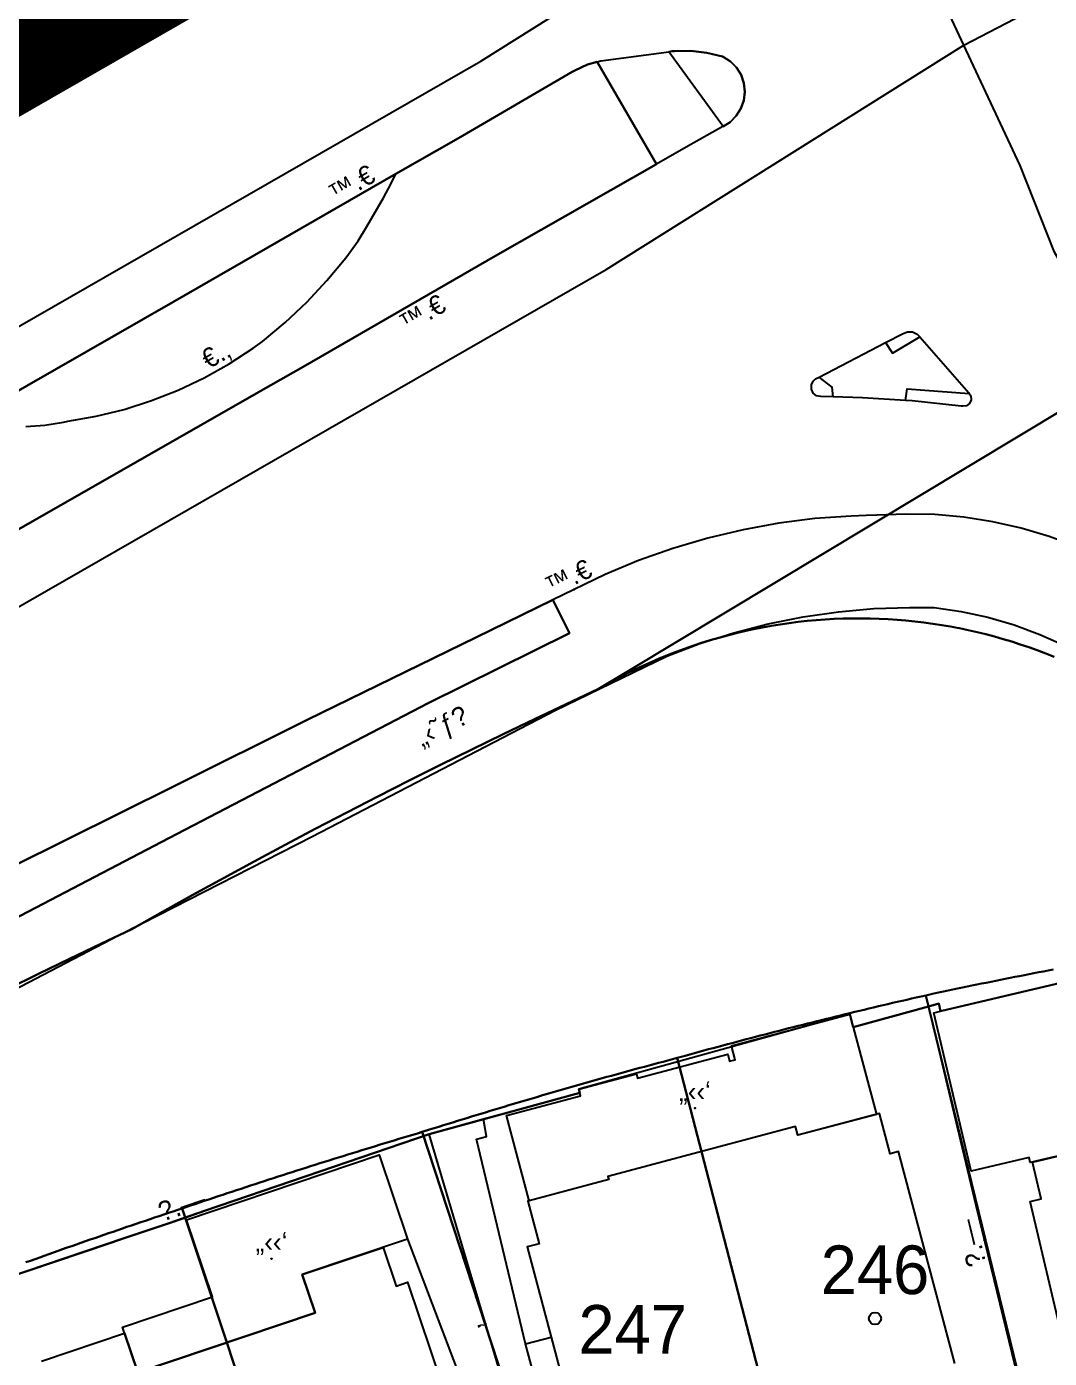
# Model space of a CAD drawing. Header units: metres. Extents: x 218299 to 220222, y 572714 to 574340.
# Drawn here: x 218970.2 to 219012.2, y 573741.8 to 573796.6 of the extents above; entities that cross this region are included whole.
import ezdxf
from ezdxf.enums import TextEntityAlignment as Align

# ---------------------------------------------------------------- set-up
doc = ezdxf.new("R2010")
doc.units = ezdxf.units.M
doc.header["$MEASUREMENT"] = 0
for name, color, linetype in [('1601', 44, 'LANDBORDER'), ('1602', 44, 'Continuous'), ('1603', 44, 'Continuous'), ('6082', 1, 'CABLEUNDPROPOSE03'), ('A_POINTS', 2, 'Continuous'), ('M2200', 253, 'Continuous'), ('M2207', 253, 'Continuous'), ('M2401', 7, 'Continuous'), ('M2404', 7, 'Continuous'), ('M2407', 253, 'Continuous'), ('M2408', 253, 'Continuous'), ('M2420', 253, 'Continuous'), ('M2601', 253, 'Continuous'), ('M2602', 253, 'Continuous'), ('M2605', 253, 'Continuous'), ('M2802', 253, 'Continuous'), ('M2809', 253, 'Continuous'), ('PLTMarker', 51, 'Continuous')]:
    doc.layers.add(name, color=color, linetype=linetype)
doc.styles.add('HEBTXT', font='HEBTXT')
doc.styles.add('MAVAT_HEBTXT', font='HEBTXT')
doc.linetypes.add('CABLEUNDPROPOSE03', pattern='A,2,[222,elecad.shx,S=0.01,R=0,X=0,Y=0],2,-1', length=5)
doc.linetypes.add('LANDBORDER', pattern='A,6.25,[208,elecad.shx,S=0.02,R=0,X=-0.6,Y=0],12.5,[208,elecad.shx,S=0.02,R=180,X=0.6,Y=0],6.25', length=25)

# ---------------------------------------------------------------- blocks, each defined once
blk = doc.blocks.new('1603')
at = {"layer": 'A_POINTS'}
blk.add_circle((0, 0), 0.25, dxfattribs=at)
at = {"color": 0, "style": 'HEBTXT'}
blk.add_attdef('PARCEL_NUM', text='', height=2, dxfattribs=at).set_placement((0, 1), align=Align.CENTER)
at = {"color": 0, "style": 'HEBTXT', "flags": 1}
blk.add_attdef('LOT_NUM', text='', height=2, dxfattribs=at).set_placement((0, -2.5), align=Align.CENTER)
blk = doc.blocks.new('M2404')
blk.add_circle((0, 0), 0.025)
at = {"style": 'MAVAT_HEBTXT'}
blk.add_attdef('NAME', text='', height=0.8, dxfattribs=at).set_placement((0, 1.59), align=Align.MIDDLE)
blk = doc.blocks.new('M2408')
blk.add_circle((0, 0), 0.025)
at = {"style": 'MAVAT_HEBTXT'}
blk.add_attdef('NAME', text='', height=0.8, dxfattribs=at).set_placement((0, 1.59), align=Align.MIDDLE)
blk = doc.blocks.new('M2601')
blk.add_circle((0, 0), 0.025)
at = {"style": 'MAVAT_HEBTXT'}
blk.add_attdef('NAME', text='', height=0.8, dxfattribs=at).set_placement((0, 1.59), align=Align.MIDDLE)
blk = doc.blocks.new('M2602')
blk.add_circle((0, 0), 0.025)
at = {"style": 'MAVAT_HEBTXT'}
blk.add_attdef('NAME', text='', height=0.8, dxfattribs=at).set_placement((0, 1.59), align=Align.MIDDLE)
blk = doc.blocks.new('M2605')
blk.add_circle((0, 0), 0.025)
at = {"style": 'MAVAT_HEBTXT'}
blk.add_attdef('NAME', text='', height=0.8, dxfattribs=at).set_placement((0, 1.59), align=Align.MIDDLE)
blk = doc.blocks.new('M2207')
blk.add_circle((0, 0), 0.025)
at = {"style": 'MAVAT_HEBTXT'}
blk.add_attdef('NAME', text='', height=0.8, dxfattribs=at).set_placement((0, 1.59), align=Align.MIDDLE)
blk = doc.blocks.new('111')
at = {"layer": 'M2200'}
for points in [[(219013.514, 573739.385, 584.662), (219011.42, 573748.277, 584.662), (219011.87, 573748.383, 584.662), (219011.513, 573749.897, 582.064), (219015.103, 573750.743, 582.064), (219015.103, 573750.743, 582.064), (219015.49, 573749.102, 584.696), (219015.49, 573749.102, 584.696), (219022.96, 573750.861, 584.696), (219022.96, 573750.861, 584.696), (219022.569, 573752.522, 582.086), (219023.774, 573752.806, 582.086), (219025.168, 573751.341, 584.696), (219026.857, 573751.739, 584.629), (219027.678, 573748.254, 584.629), (219028.561, 573748.462, 581.996), (219029.757, 573743.383, 581.996), (219028.833, 573743.166, 584.719), (219028.91, 573742.839, 584.674), (219028.49, 573742.741, 584.674), (219028.907, 573740.974, 582.649)], [(219008.324, 573741.615, 585.337), (219006.001, 573750.334, 585.337), (219005.662, 573750.243, 585.337), (219005.221, 573751.897, 582.525), (219001.857, 573751.001, 582.48), (219001.857, 573751.001, 582.48), (219001.761, 573751.361, 582.12), (219001.761, 573751.361, 582.12), (218994.057, 573749.308, 585.225), (218994.091, 573749.18, 585.157), (218994.091, 573749.18, 585.157), (218990.757, 573748.291, 585.157), (218991.224, 573746.538, 585.292), (218990.736, 573746.408, 585.292), (218991.723, 573742.705, 585.311), (218993.083, 573737.601, 585.337)], [(218970.765, 573741.715, 582.907), (218974.187, 573742.865, 582.907), (218974.187, 573742.865, 582.907), (218974.73, 573741.25, 585.652), (218982.018, 573743.698, 585.652), (218982.018, 573743.698, 585.652), (218981.49, 573745.271, 582.817), (218981.49, 573745.271, 582.817), (218984.814, 573746.388, 582.817), (218985.348, 573744.796, 585.652), (218985.822, 573744.955, 585.652), (218988.735, 573736.284, 585.585)]]:
    blk.add_polyline3d(points, dxfattribs=at)
at = {"layer": 'M2207'}
for points in [[(219022.96, 573750.861, 581.715), (219015.49, 573749.102, 581.715), (219015.103, 573750.743, 581.49), (219011.42, 573749.875, 581.332), (219011.371, 573750.084, 581.265), (219008.995, 573749.524, 581.265), (219007.461, 573756.038, 581.332), (219007.726, 573756.1, 581.332), (219015.112, 573757.84, 581.332), (219015.112, 573757.84, 581.332), (219015.079, 573757.976, 581.332), (219015.079, 573757.976, 581.332), (219017.39, 573758.52, 581.962), (219017.39, 573758.52, 581.962), (219018.426, 573754.122, 581.872), (219018.134, 573754.053, 581.872), (219018.408, 573752.889, 581.648), (219018.629, 573751.95, 581.467), (219022.489, 573752.859, 581.467)], [(219001.761, 573751.361, 581.895), (218994.057, 573749.308, 581.895), (218994.091, 573749.18, 581.895), (218990.82, 573748.308, 581.872), (218989.887, 573751.812, 581.872), (218992.933, 573752.624, 581.985), (218992.899, 573752.75, 581.985), (218992.899, 573752.75, 581.985), (218992.858, 573752.903, 581.985), (218992.858, 573752.903, 581.985), (218995.227, 573753.534, 582.052), (218995.278, 573753.344, 582.367), (218998.98, 573754.331, 582.007), (218999.056, 573754.044, 582.007), (218999.293, 573754.107, 581.917), (218999.141, 573754.681, 581.771), (219003.995, 573755.974, 581.726), (219003.995, 573755.974, 581.726), (219004.136, 573755.445, 581.732), (219005.091, 573751.862, 581.771), (219001.857, 573751.001, 581.85)], [(218982.018, 573743.698, 582.547), (218974.73, 573741.25, 582.547), (218974.187, 573742.865, 582.367), (218974.103, 573743.117, 582.367), (218977.797, 573744.358, 582.367), (218976.731, 573747.531, 582.165), (218984.658, 573750.194, 582.3), (218985.823, 573746.726, 582.322), (218985.823, 573746.726, 582.322), (218981.49, 573745.271, 582.322)], [(218991.723, 573742.705, 582.502), (218992.618, 573739.343, 582.502), (218991.733, 573739.107, 582.18), (218991.567, 573739.063, 582.12), (218990.671, 573742.425, 582.12), (218990.671, 573742.425, 582.12), (218991.723, 573742.705, 582.502)]]:
    blk.add_polyline3d(points, close=True, dxfattribs=at)
at = {"layer": 'M2401'}
for points in [[(218967.806, 573780.476, 577.174), (218976.163, 573785.262, 576.916), (218985.341, 573790.527, 576.564), (218987.912, 573792.001, 576.466), (218992.589, 573794.722, 576.353), (218992.698, 573794.783, 576.353), (218993.22, 573795.021, 576.353), (218993.617, 573795.138, 576.353), (218993.77, 573795.184, 576.282), (218996.565, 573795.554, 576.195), (218996.686, 573795.57, 576.263), (218996.798, 573795.579, 576.263), (218997.462, 573795.585, 576.263), (218998.123, 573795.512, 576.263), (218998.77, 573795.359, 576.263), (218998.793, 573795.349, 576.264), (218999.093, 573795.156, 576.269), (218999.344, 573794.901, 576.275), (218999.532, 573794.598, 576.281), (218999.647, 573794.26, 576.287), (218999.685, 573793.905, 576.293), (218999.643, 573793.55, 576.298), (218999.523, 573793.214, 576.302), (218999.331, 573792.912, 576.306), (218999.078, 573792.661, 576.308), (218998.789, 573792.481, 576.308), (218998.775, 573792.472, 576.202), (218997.371, 573791.679, 576.234), (218996.05, 573790.927, 576.376), (218989.436, 573787.162, 576.554), (218981.53, 573782.599, 576.826), (218979.791, 573781.613, 576.885), (218969.162, 573775.534, 577.23)], [(219013.32, 573775.206, 576.727), (219012.197, 573775.623, 576.702), (219011.048, 573775.964, 576.677), (219009.879, 573776.228, 576.651), (219008.694, 573776.413, 576.625), (219007.5, 573776.519, 576.598), (219006.302, 573776.545, 576.57), (219005.105, 573776.491, 576.542), (219004.678, 573776.48, 576.553), (219004.053, 573776.463, 576.57), (219002.564, 573776.354, 576.606), (219001.083, 573776.167, 576.637), (218999.613, 573775.9, 576.664), (218998.16, 573775.555, 576.686), (218996.728, 573775.133, 576.703), (218995.32, 573774.635, 576.715), (218993.94, 573774.062, 576.722), (218991.798, 573773.017, 576.805), (218988.631, 573771.473, 576.928), (218981.698, 573768.087, 577.127), (218976.251, 573765.365, 577.214), (218965.103, 573759.831, 577.442)]]:
    blk.add_polyline3d(points, dxfattribs=at)
blk.add_polyline3d([(219006.877, 573783.833, 576.434), (219008.893, 573781.533, 576.468), (219008.911, 573781.504, 576.467), (219008.978, 573781.398, 576.532), (219008.988, 573781.238, 576.535), (219008.921, 573781.093, 576.543), (219008.793, 573780.998, 576.554), (219008.635, 573780.976, 576.565), (219008.581, 573780.986, 576.568), (219006.557, 573781.195, 576.566), (219006.287, 573781.212, 576.567), (219004.526, 573781.324, 576.476), (219003.321, 573781.358, 576.487), (219002.807, 573781.372, 576.59), (219002.635, 573781.41, 576.59), (219002.497, 573781.52, 576.59), (219002.42, 573781.678, 576.59), (219002.42, 573781.855, 576.59), (219002.497, 573782.013, 576.59), (219002.594, 573782.099, 576.59), (219002.738, 573782.174, 576.587), (219005.461, 573783.591, 576.442), (219006.188, 573783.969, 576.5), (219006.378, 573784.039, 576.5), (219006.58, 573784.031, 576.5), (219006.764, 573783.946, 576.5)], close=True, dxfattribs=at)
at = {"layer": 'M2404'}
for points in [[(218998.789, 573792.481, 576.308), (218999.078, 573792.661, 576.308), (218999.331, 573792.912, 576.306), (218999.523, 573793.214, 576.302), (218999.643, 573793.55, 576.298), (218999.685, 573793.905, 576.293), (218999.647, 573794.26, 576.287), (218999.532, 573794.598, 576.281), (218999.344, 573794.901, 576.275), (218999.093, 573795.156, 576.269), (218998.793, 573795.349, 576.264), (218998.77, 573795.359, 576.263), (218998.123, 573795.512, 576.263), (218997.462, 573795.585, 576.263), (218996.798, 573795.579, 576.263), (218996.686, 573795.57, 576.263), (218996.565, 573795.554, 576.267)], [(218993.617, 573795.138, 576.353), (218993.22, 573795.021, 576.353), (218992.698, 573794.783, 576.353), (218992.589, 573794.722, 576.353), (218987.912, 573792.001, 576.466), (218985.341, 573790.527, 576.564), (218976.163, 573785.262, 576.916), (218967.806, 573780.476, 577.174), (218963.039, 573777.746, 577.321), (218950.081, 573770.254, 577.726), (218939.352, 573764.043, 578.041), (218929.544, 573758.356, 578.446), (218919.614, 573752.721, 578.716), (218915.109, 573750.146, 578.849), (218913.524, 573749.241, 578.896), (218905.781, 573744.692, 579.143), (218899.619, 573741.062, 579.346)], [(218905.571, 573738.95, 579.278), (218917.597, 573745.892, 578.785), (218921.74, 573748.265, 578.626), (218935.163, 573755.958, 578.265), (218939.417, 573758.397, 578.15), (218943.252, 573760.604, 578.041), (218948.668, 573763.772, 577.915), (218952.445, 573765.934, 577.789), (218954.112, 573766.889, 577.734), (218958.569, 573769.39, 577.546), (218969.162, 573775.534, 577.23), (218979.791, 573781.613, 576.885), (218981.53, 573782.599, 576.826), (218989.436, 573787.162, 576.554), (218996.05, 573790.927, 576.376)], [(219005.461, 573783.591, 576.519), (219006.188, 573783.969, 576.5), (219006.378, 573784.039, 576.5), (219006.58, 573784.031, 576.5), (219006.764, 573783.946, 576.5), (219006.877, 573783.833, 576.501)], [(219003.321, 573781.358, 576.586), (219002.807, 573781.372, 576.59), (219002.635, 573781.41, 576.59), (219002.497, 573781.52, 576.59), (219002.42, 573781.678, 576.59), (219002.42, 573781.855, 576.59), (219002.497, 573782.013, 576.59), (219002.594, 573782.099, 576.59), (219002.738, 573782.174, 576.587)], [(219008.911, 573781.504, 576.534), (219008.978, 573781.398, 576.532), (219008.988, 573781.238, 576.535), (219008.921, 573781.093, 576.543), (219008.793, 573780.998, 576.554), (219008.635, 573780.976, 576.565), (219008.581, 573780.986, 576.568), (219006.557, 573781.195, 576.566), (219006.287, 573781.212, 576.567)], [(219013.32, 573775.206, 576.727), (219012.197, 573775.623, 576.702), (219011.048, 573775.964, 576.677), (219009.879, 573776.228, 576.651), (219008.694, 573776.413, 576.625), (219007.5, 573776.519, 576.598), (219006.302, 573776.545, 576.57), (219005.105, 573776.491, 576.542), (219004.678, 573776.48, 576.553), (219004.053, 573776.463, 576.57), (219002.564, 573776.354, 576.606), (219001.083, 573776.167, 576.637), (218999.613, 573775.9, 576.664), (218998.16, 573775.555, 576.686), (218996.728, 573775.133, 576.703), (218995.32, 573774.635, 576.715), (218993.94, 573774.062, 576.722), (218991.798, 573773.017, 576.805), (218988.631, 573771.473, 576.928), (218981.698, 573768.087, 577.127), (218976.251, 573765.365, 577.214), (218965.103, 573759.831, 577.442)]]:
    blk.add_polyline3d(points, dxfattribs=at)
at = {"layer": 'M2407'}
for points in [[(218990.671, 573742.425, 579.444), (218988.66, 573750.845, 579.474), (218989.07, 573750.944, 579.474), (218988.944, 573751.664, 579.474), (218988.944, 573751.664, 579.474)], [(218985.823, 573746.726, 579.804), (218989.483, 573737.066, 579.894), (218990.496, 573733.867, 579.894), (218990.245, 573733.231, 579.894), (218989.168, 573732.866, 579.864), (218989.654, 573731.251, 579.834)]]:
    blk.add_polyline3d(points, dxfattribs=at)
at = {"layer": 'M2408'}
for points in [[(218998.789, 573792.481, 576.308), (218996.565, 573795.554, 576.267)], [(218996.05, 573790.927, 576.376), (218993.617, 573795.138, 576.353)], [(219005.461, 573783.591, 576.519), (219005.756, 573783.164, 576.519), (219006.877, 573783.833, 576.501)], [(219003.321, 573781.358, 576.586), (219003.275, 573781.757, 576.586), (219002.738, 573782.174, 576.587)], [(219006.287, 573781.212, 576.567), (219006.356, 573781.686, 576.567), (219008.911, 573781.504, 576.534)], [(218932.305, 573739.409, 578.495), (218938.985, 573743.33, 578.287), (218945.705, 573747.181, 578.076), (218948.106, 573748.535, 578), (218952.172, 573750.782, 577.847), (218956.272, 573752.969, 577.737), (218960.404, 573755.097, 577.669), (218961.084, 573755.44, 577.662), (218969.321, 573759.716, 577.437), (218976.012, 573763.222, 577.347), (218986.663, 573768.765, 577.077), (218992.476, 573771.648, 576.942), (218991.798, 573773.017, 576.805)], [(218938.658, 573739.967, 578.358), (218949.062, 573745.948, 578.088), (218958.569, 573751.116, 577.728), (218966.227, 573755.2, 577.62), (218973.922, 573759.215, 577.497), (218974.916, 573759.727, 577.48), (218981.896, 573763.284, 577.3), (218991.87, 573768.465, 577.03), (218996.472, 573770.701, 576.873), (218997.839, 573771.219, 576.835), (218999.233, 573771.662, 576.802), (219000.649, 573772.028, 576.773), (219002.083, 573772.317, 576.748), (219003.531, 573772.526, 576.727), (219004.988, 573772.657, 576.71), (219006.45, 573772.707, 576.698), (219007.462, 573772.696, 576.693), (219008.577, 573772.538, 576.716), (219009.678, 573772.301, 576.741), (219010.76, 573771.988, 576.769), (219011.817, 573771.598, 576.799), (219012.843, 573771.134, 576.83)]]:
    blk.add_polyline3d(points, dxfattribs=at)
at = {"layer": 'M2420'}
for points in [[(218877.611, 573729.338), (218923.532, 573757.677), (218988.834, 573795.167), (219004.427, 573804.965), (219034.022, 573820.274), (219049.686, 573829.202), (219055.972, 573832.934), (219078.761, 573846.117), (219101.562, 573859.814), (219135.72, 573879.342), (219171.081, 573899.515), (219233.2, 573941.81)], [(218883.209, 573721.042), (218928.648, 573749.083), (218993.986, 573786.593), (219008.694, 573795.821), (219038.798, 573811.486), (219054.714, 573820.558), (219061.028, 573824.306), (219083.839, 573837.503), (219106.572, 573851.158), (219140.68, 573870.658), (219176.099, 573890.865), (219244.41, 573924.81)]]:
    blk.add_lwpolyline(points, dxfattribs=at)
at = {"layer": 'M2420', "linetype": 'Continuous', "lineweight": -3}
for points in [[(218877.611, 573729.338), (218923.532, 573757.677), (218988.834, 573795.167), (219004.427, 573804.965), (219034.022, 573820.274), (219049.686, 573829.202), (219055.972, 573832.934), (219078.761, 573846.117), (219101.562, 573859.814), (219135.72, 573879.342), (219171.081, 573899.515), (219233.2, 573941.81)], [(218883.209, 573721.042), (218928.648, 573749.083), (218993.986, 573786.593), (219008.694, 573795.821), (219038.798, 573811.486), (219054.714, 573820.558), (219061.028, 573824.306), (219083.839, 573837.503), (219106.572, 573851.158), (219140.68, 573870.658), (219176.099, 573890.865), (219244.41, 573924.81)], [(219052.7, 573738.62), (219039.8, 573752.19), (219029.2, 573763.31), (219021.2, 573773.88), (219016.2, 573780.81), (219012.41, 573787.31), (219011, 573790.88), (219008.694, 573795.821), (219004.427, 573804.965)]]:
    blk.add_lwpolyline(points, dxfattribs=at)
at = {"layer": 'M2601'}
blk.add_polyline3d([(218991.422, 573735.437, 581.454), (218990.29, 573739.043, 581.454), (218988.332, 573745.553, 581.484), (218986.706, 573751.049, 581.454), (218986.706, 573751.049, 581.454), (218986.706, 573751.049, 581.454), (218986.706, 573751.049, 581.454)], dxfattribs=at)
at = {"layer": 'M2602'}
blk.add_polyline3d([(218970.121, 573780.147, 577.224), (218970.902, 573780.196, 577.226), (218971.674, 573780.324, 577.221), (218971.858, 573780.366, 577.219), (218973.022, 573780.568, 577.222), (218974.169, 573780.849, 577.22), (218975.294, 573781.206, 577.211), (218976.393, 573781.638, 577.197), (218977.46, 573782.144, 577.177), (218978.49, 573782.72, 577.151), (218979.479, 573783.365, 577.12), (218979.855, 573783.636, 577.106), (218980.789, 573784.419, 577.118), (218981.673, 573785.257, 577.1), (218982.503, 573786.147, 577.052), (218983.277, 573787.085, 576.976), (218983.789, 573787.778, 576.904), (218984.146, 573788.362, 576.975), (218984.494, 573788.956, 576.967), (218984.828, 573789.551, 576.88), (218985.143, 573790.141, 576.716), (218985.341, 573790.527, 576.564)], dxfattribs=at)
at = {"layer": 'M2605'}
for points in [[(219004.136, 573755.445, 579.489), (219004.136, 573755.445, 579.489), (219007.229, 573756.3, 579.47), (219007.661, 573756.419, 579.467), (219007.661, 573756.419, 579.467), (219007.726, 573756.1, 579.467), (219007.726, 573756.1, 579.467)], [(219007.229, 573756.3, 579.47), (219007.229, 573756.3, 579.47), (219009.178, 573748.127, 579.56), (219012.021, 573736.458, 579.515), (219012.021, 573736.458, 579.515), (219008.886, 573735.633, 579.515), (219009.282, 573733.932, 579.473), (219009.067, 573733.883, 579.47), (219009.067, 573733.883, 579.47)], [(218986.706, 573751.049, 579.414), (218989.803, 573751.9, 579.414), (218992.899, 573752.75, 579.414), (218992.899, 573752.75, 579.414)], [(218966.702, 573744.244, 579.834), (218970.163, 573745.414, 579.75), (218973.625, 573746.583, 579.666), (218974.166, 573746.766, 579.653), (218974.708, 573746.949, 579.64), (218976.015, 573747.391, 579.608), (218976.586, 573747.584, 579.594), (218977.475, 573747.888, 579.594), (218981.646, 573749.316, 579.594), (218986.706, 573751.049, 579.594)]]:
    blk.add_polyline3d(points, dxfattribs=at)
at = {"layer": 'M2802'}
for points in [[(218931.723, 573741.787, 578.362), (218937.099, 573744.868, 578.139), (218941.731, 573747.503, 578.094), (218946.345, 573750.168, 577.976), (218950.609, 573752.667, 577.802), (218957.309, 573755.986, 577.589), (218964.016, 573759.296, 577.456), (218965.103, 573759.831, 577.442), (218976.251, 573765.365, 577.214), (218981.698, 573768.087, 577.127), (218988.631, 573771.473, 576.928), (218991.798, 573773.017, 576.805), (218992.476, 573771.648, 576.942), (218986.663, 573768.765, 577.077), (218976.012, 573763.222, 577.347), (218969.321, 573759.716, 577.437), (218961.084, 573755.44, 577.662), (218960.404, 573755.097, 577.669), (218956.272, 573752.969, 577.737), (218952.172, 573750.782, 577.847), (218948.106, 573748.535, 578), (218945.705, 573747.181, 578.076), (218938.985, 573743.33, 578.287), (218932.305, 573739.409, 578.495)], [(218938.658, 573739.967, 578.358), (218949.062, 573745.948, 578.088), (218958.569, 573751.116, 577.728), (218966.227, 573755.2, 577.62), (218973.922, 573759.215, 577.497), (218974.916, 573759.727, 577.48), (218981.896, 573763.284, 577.3), (218991.87, 573768.465, 577.03), (218996.472, 573770.701, 576.873), (218997.839, 573771.219, 576.835), (218999.233, 573771.662, 576.802), (219000.649, 573772.028, 576.773), (219002.083, 573772.317, 576.748), (219003.531, 573772.526, 576.727), (219004.988, 573772.657, 576.71), (219006.45, 573772.707, 576.698), (219007.462, 573772.696, 576.693), (219008.577, 573772.538, 576.716), (219009.678, 573772.301, 576.741), (219010.76, 573771.988, 576.769), (219011.817, 573771.598, 576.799), (219012.843, 573771.134, 576.83)], [(219015.112, 573757.84, 577.615), (219007.726, 573756.1, 578.02), (219007.661, 573756.419, 578.02), (219007.229, 573756.3, 578.02), (219004.136, 573755.445, 578.02), (219003.995, 573755.974, 578.02), (218992.858, 573752.903, 578.92), (218992.899, 573752.75, 578.92), (218989.803, 573751.9, 578.74), (218988.944, 573751.664, 578.74), (218986.706, 573751.049, 578.65), (218981.646, 573749.316, 578.47), (218977.475, 573747.888, 578.74), (218976.015, 573747.391, 578.74), (218974.166, 573746.766, 578.74), (218970.163, 573745.414, 579.1), (218966.702, 573744.244, 578.92), (218961.693, 573742.361, 579.1), (218958.817, 573741.374, 578.92)]]:
    blk.add_polyline3d(points, dxfattribs=at)
at = {"layer": 'M2809'}
blk.add_polyline3d([(218970.121, 573780.147, 577.224), (218970.902, 573780.196, 577.226), (218971.674, 573780.324, 577.221), (218971.858, 573780.366, 577.219), (218973.022, 573780.568, 577.222), (218974.169, 573780.849, 577.22), (218975.294, 573781.206, 577.211), (218976.393, 573781.638, 577.197), (218977.46, 573782.144, 577.177), (218978.49, 573782.72, 577.151), (218979.479, 573783.365, 577.12), (218979.855, 573783.636, 577.106), (218980.789, 573784.419, 577.118), (218981.673, 573785.257, 577.1), (218982.503, 573786.147, 577.052), (218983.277, 573787.085, 576.976), (218983.789, 573787.778, 576.904), (218984.146, 573788.362, 576.975), (218984.494, 573788.956, 576.967), (218984.828, 573789.551, 576.88), (218985.143, 573790.141, 576.716), (218985.341, 573790.527, 576.564), (218987.912, 573792.001, 576.466), (218992.589, 573794.722, 576.353), (218992.698, 573794.783, 576.353), (218993.22, 573795.021, 576.353), (218993.617, 573795.138, 576.353), (218996.05, 573790.927, 576.376), (218989.436, 573787.162, 576.554), (218981.53, 573782.599, 576.826), (218979.791, 573781.613, 576.885), (218969.162, 573775.534, 577.23)], dxfattribs=at)
at = {"layer": 'M2207'}
ref = blk.add_blockref('M2207', (218997.634, 573752.114), dxfattribs=dict(at, xscale=0.5, yscale=0.5, zscale=0.5))
ref.add_attrib('NAME', '„‹‹‘', dxfattribs={"layer": '0', "height": 0.8, "style": 'MAVAT_HEBTXT'}).set_placement((218997.634, 573752.739), align=Align.MIDDLE)
ref = blk.add_blockref('M2207', (218980.227, 573745.925), dxfattribs=dict(at, xscale=0.5, yscale=0.5, zscale=0.5))
ref.add_attrib('NAME', '„‹‹‘', dxfattribs={"layer": '0', "height": 0.8, "style": 'MAVAT_HEBTXT'}).set_placement((218980.227, 573746.55), align=Align.MIDDLE)
at = {"layer": 'M2404'}
ref = blk.add_blockref('M2404', (218983.784, 573789.634), dxfattribs=dict(at, xscale=0.5, yscale=0.5, zscale=0.5))
ref.add_attrib('NAME', '™.€', dxfattribs={"layer": '0', "height": 0.8, "rotation": 29.8372, "style": 'MAVAT_HEBTXT'}).set_placement((218983.51, 573790.111), align=Align.MIDDLE)
ref = blk.add_blockref('M2404', (218986.14, 573785.26), dxfattribs=dict(at, xscale=0.5, yscale=0.5, zscale=0.5))
ref.add_attrib('NAME', '™.€', dxfattribs={"layer": '0', "height": 0.8, "rotation": 29.9935, "style": 'MAVAT_HEBTXT'}).set_placement((218986.415, 573784.783), align=Align.MIDDLE)
ref = blk.add_blockref('M2404', (218992.66, 573773.438), dxfattribs=dict(at, xscale=0.5, yscale=0.5, zscale=0.5))
ref.add_attrib('NAME', '™.€', dxfattribs={"layer": '0', "height": 0.8, "rotation": 25.9949, "style": 'MAVAT_HEBTXT'}).set_placement((218992.419, 573773.932), align=Align.MIDDLE)
at = {"layer": 'M2408'}
ref = blk.add_blockref('M2408', (218986.663, 573768.765), dxfattribs=dict(at, xscale=0.5, yscale=0.5, zscale=0.5))
ref.add_attrib('NAME', '„‹˜ƒ\x8e', dxfattribs={"layer": '0', "height": 0.8, "rotation": 27.4947, "style": 'MAVAT_HEBTXT'}).set_placement((218987.276, 573767.739), align=Align.MIDDLE)
at = {"layer": 'M2601'}
ref = blk.add_blockref('M2601', (218989.03, 573743.233), dxfattribs=dict(at, xscale=0.5, yscale=0.5, zscale=0.5))
ref.add_attrib('NAME', '‚', dxfattribs={"layer": '0', "height": 0.8, "rotation": 106.7381, "style": 'MAVAT_HEBTXT'}).set_placement((218988.503, 573743.074), align=Align.MIDDLE)
at = {"layer": 'M2602'}
ref = blk.add_blockref('M2602', (218978.232, 573782.576), dxfattribs=dict(at, xscale=0.5, yscale=0.5, zscale=0.5))
ref.add_attrib('NAME', '€.‚', dxfattribs={"layer": '0', "height": 0.8, "rotation": 29.2237, "style": 'MAVAT_HEBTXT'}).set_placement((218977.964, 573783.056), align=Align.MIDDLE)
at = {"layer": 'M2605'}
ref = blk.add_blockref('M2605', (218976.709, 573747.626), dxfattribs=dict(at, xscale=0.5, yscale=0.5, zscale=0.5))
ref.add_attrib('NAME', '\x9a.—', dxfattribs={"layer": '0', "height": 0.8, "rotation": 18.901, "style": 'MAVAT_HEBTXT'}).set_placement((218976.531, 573748.146), align=Align.MIDDLE)
ref = blk.add_blockref('M2605', (219009.528, 573746.691), dxfattribs=dict(at, xscale=0.5, yscale=0.5, zscale=0.5))
ref.add_attrib('NAME', '\x9a.—', dxfattribs={"layer": '0', "height": 0.8, "rotation": 103.6902, "style": 'MAVAT_HEBTXT'}).set_placement((219008.994, 573746.56), align=Align.MIDDLE)

msp = doc.modelspace()

# ---------------------------------------------------------------- linework, layer by layer
at = {"layer": '1601'}
for points in [[(218969.3708, 573757.0067), (218970.6456, 573757.6353), (218971.9237, 573758.2571), (218973.2052, 573758.872), (218974.49, 573759.48), (218975.7411, 573760.1855), (218976.9961, 573760.8842), (218978.2548, 573761.5761), (218979.5173, 573762.2611), (218980.7834, 573762.9393), (218982.0533, 573763.6106), (218983.3267, 573764.275), (218984.6037, 573764.9326), (218985.8843, 573765.5831), (218987.1683, 573766.2268), (218988.4559, 573766.8634), (218989.7468, 573767.4931), (218991.0412, 573768.1158), (218992.3389, 573768.7314), (218993.64, 573769.34), (218994.9051, 573770.1009), (219038.907, 573796.568)], [(219038.907, 573796.568), (218994.9051, 573770.1009), (218993.64, 573769.34), (218992.3389, 573768.7314), (218991.0412, 573768.1158), (218989.7468, 573767.4931), (218988.4559, 573766.8634), (218987.1683, 573766.2268), (218985.8843, 573765.5831), (218984.6037, 573764.9326), (218983.3267, 573764.275), (218982.0533, 573763.6106), (218980.7834, 573762.9393), (218979.5173, 573762.2611), (218978.2548, 573761.5761), (218976.9961, 573760.8842), (218975.7411, 573760.1855), (218974.49, 573759.48), (218973.2052, 573758.872), (218971.9237, 573758.2571), (218970.6456, 573757.6353), (218969.3708, 573757.0067)]]:
    msp.add_lwpolyline(points, dxfattribs=at)
at = {"layer": '1602'}
for points in [[(219038.907, 573796.568), (218994.9051, 573770.1009), (218993.64, 573769.34), (218992.3389, 573768.7314), (218991.0412, 573768.1158), (218989.7468, 573767.4931), (218988.4559, 573766.8634), (218987.1683, 573766.2268), (218985.8843, 573765.5831), (218984.6037, 573764.9326), (218983.3267, 573764.275), (218982.0533, 573763.6106), (218980.7834, 573762.9393), (218979.5173, 573762.2611), (218978.2548, 573761.5761), (218976.9961, 573760.8842), (218975.7411, 573760.1855), (218974.49, 573759.48), (218973.2052, 573758.872), (218971.9237, 573758.2571), (218970.6456, 573757.6353), (218969.3708, 573757.0067)], [(219012.398, 573770.6738), (219012.0542, 573770.811), (219011.7081, 573770.9421), (219011.3598, 573771.0672), (219011.0094, 573771.1862), (219010.6569, 573771.2991), (219010.3025, 573771.4058), (219009.9463, 573771.5062), (219009.5884, 573771.6005), (219009.2289, 573771.6885), (219008.8679, 573771.7702), (219008.5056, 573771.8456), (219008.417, 573771.8624), (219008.142, 573771.9147), (219007.7773, 573771.9774), (219007.4115, 573772.0337), (219007.0448, 573772.0836), (219006.6772, 573772.1271), (219006.309, 573772.1642), (219005.9402, 573772.1949), (219005.5709, 573772.2192), (219005.2012, 573772.2369), (219004.8313, 573772.2483), (219004.4612, 573772.2531), (219004.0911, 573772.2516), (219003.7211, 573772.2435), (219003.3513, 573772.229), (219002.9818, 573772.208), (219002.6127, 573772.1806), (219002.2441, 573772.1468), (219001.8762, 573772.1065), (219001.5091, 573772.0599), (219001.1428, 573772.0068), (219000.7775, 573771.9473), (219000.4133, 573771.8815), (219000.0503, 573771.8093), (218999.6886, 573771.7308), (218999.3284, 573771.646), (218998.9697, 573771.5549), (218998.6126, 573771.4576), (218998.2573, 573771.3541), (218997.9038, 573771.2443), (218997.5523, 573771.1285), (218997.2029, 573771.0065), (218996.8557, 573770.8784), (218996.5107, 573770.7443), (218996.1682, 573770.6042), (218995.8281, 573770.4581), (218995.4907, 573770.3061), (218995.1559, 573770.1483), (218994.824, 573769.9846), (218994.4949, 573769.8152), (218994.1689, 573769.64), (218993.64, 573769.34), (218994.9051, 573770.1009), (219038.907, 573796.568)], [(218969.3708, 573757.0067), (218970.6456, 573757.6353), (218971.9237, 573758.2571), (218973.2052, 573758.872), (218974.49, 573759.48), (218975.7411, 573760.1855), (218976.9961, 573760.8842), (218978.2548, 573761.5761), (218979.5173, 573762.2611), (218980.7834, 573762.9393), (218982.0533, 573763.6106), (218983.3267, 573764.275), (218984.6037, 573764.9326), (218985.8843, 573765.5831), (218987.1683, 573766.2268), (218988.4559, 573766.8634), (218989.7468, 573767.4931), (218991.0412, 573768.1158), (218992.3389, 573768.7314), (218993.64, 573769.34), (218994.1689, 573769.64), (218994.4949, 573769.8152), (218994.824, 573769.9846), (218995.1559, 573770.1483), (218995.4907, 573770.3061), (218995.8281, 573770.4581), (218996.1682, 573770.6042), (218996.5107, 573770.7443), (218996.8557, 573770.8784), (218997.2029, 573771.0065), (218997.5523, 573771.1285), (218997.9038, 573771.2443), (218998.2573, 573771.3541), (218998.6126, 573771.4576), (218998.9697, 573771.5549), (218999.3284, 573771.646), (218999.6886, 573771.7308), (219000.0503, 573771.8093), (219000.4133, 573771.8815), (219000.7775, 573771.9473), (219001.1428, 573772.0068), (219001.5091, 573772.0599), (219001.8762, 573772.1065), (219002.2441, 573772.1468), (219002.6127, 573772.1806), (219002.9818, 573772.208), (219003.3513, 573772.229), (219003.7211, 573772.2435), (219004.0911, 573772.2516), (219004.4612, 573772.2531), (219004.8313, 573772.2483), (219005.2012, 573772.2369), (219005.5709, 573772.2192), (219005.9402, 573772.1949), (219006.309, 573772.1642), (219006.6772, 573772.1271), (219007.0448, 573772.0836), (219007.4115, 573772.0337), (219007.7773, 573771.9774), (219008.142, 573771.9147), (219008.417, 573771.8624), (219008.5056, 573771.8456), (219008.8679, 573771.7702), (219009.2289, 573771.6885), (219009.5884, 573771.6005), (219009.9463, 573771.5062), (219010.3025, 573771.4058), (219010.6569, 573771.2991), (219011.0094, 573771.1862), (219011.3598, 573771.0672), (219011.7081, 573770.9421), (219012.0542, 573770.811), (219012.398, 573770.6738)], [(219012.3563, 573757.8148), (219012.1598, 573757.7774), (219011.9634, 573757.7399), (219011.767, 573757.7021), (219011.5706, 573757.6642), (219011.3743, 573757.6261), (219011.178, 573757.5877), (219010.9817, 573757.5493), (219010.7855, 573757.5106), (219010.5893, 573757.4718), (219010.3932, 573757.4327), (219010.197, 573757.3935), (219010.001, 573757.3541), (219009.8049, 573757.3145), (219009.6089, 573757.2748), (219009.4129, 573757.2348), (219009.217, 573757.1947), (219009.0211, 573757.1544), (219008.8252, 573757.1139), (219008.6294, 573757.0732), (219008.4336, 573757.0324), (219008.2379, 573756.9914), (219008.0422, 573756.9501), (219007.8465, 573756.9087), (219007.6509, 573756.8672), (219007.4553, 573756.8254), (219007.123, 573756.754), (219006.9279, 573756.7098), (219006.7329, 573756.6655), (219006.5379, 573756.6209), (219006.343, 573756.5762), (219006.1481, 573756.5313), (219005.9533, 573756.4862), (219005.7584, 573756.441), (219005.5637, 573756.3955), (219005.369, 573756.3499), (219005.1743, 573756.3041), (219004.9796, 573756.2581), (219004.785, 573756.2119), (219004.5905, 573756.1656), (219004.396, 573756.119), (219004.2015, 573756.0723), (219004.0071, 573756.0254), (219003.8127, 573755.9784), (219003.6184, 573755.9311), (219003.4241, 573755.8837), (219003.2298, 573755.8361), (219003.0356, 573755.7883), (219002.8414, 573755.7403), (219002.6473, 573755.6921), (219002.4533, 573755.6438), (219002.2592, 573755.5953), (219002.0653, 573755.5466), (219001.8713, 573755.4977), (219001.6774, 573755.4486), (219001.4836, 573755.3994), (219001.2898, 573755.35), (219001.096, 573755.3004), (219000.9023, 573755.2506), (219000.7087, 573755.2006), (219000.5151, 573755.1505), (219000.3215, 573755.1001), (219000.128, 573755.0496), (218999.9345, 573754.999), (218999.7411, 573754.9481), (218999.5477, 573754.8971), (218999.3544, 573754.8458), (218999.1611, 573754.7944), (218998.9679, 573754.7429), (218998.7747, 573754.6911), (218998.5815, 573754.6392), (218998.3884, 573754.587), (218998.1954, 573754.5347), (218998.0024, 573754.4823), (218997.8095, 573754.4296), (218997.6166, 573754.3768), (218997.4237, 573754.3237), (218997.2309, 573754.2705), (218996.908, 573754.181), (218996.7146, 573754.13), (218996.5213, 573754.0789), (218996.328, 573754.0275), (218996.1347, 573753.976), (218995.9415, 573753.9243), (218995.7483, 573753.8725), (218995.5552, 573753.8204), (218995.3622, 573753.7682), (218995.1692, 573753.7158), (218994.9762, 573753.6632), (218994.7833, 573753.6104), (218994.5904, 573753.5575), (218994.3976, 573753.5043), (218994.2049, 573753.451), (218994.0121, 573753.3975), (218993.8195, 573753.3439), (218993.6269, 573753.29), (218993.4343, 573753.236), (218993.2418, 573753.1818), (218993.0493, 573753.1274), (218992.8569, 573753.0728), (218992.6645, 573753.0181), (218992.4722, 573752.9632), (218992.28, 573752.9081), (218992.0878, 573752.8528), (218991.8956, 573752.7973), (218991.7035, 573752.7417), (218991.5114, 573752.6859), (218991.3194, 573752.6299), (218991.1275, 573752.5737), (218990.9356, 573752.5174), (218990.7437, 573752.4608), (218990.552, 573752.4041), (218990.3602, 573752.3473), (218990.1685, 573752.2902), (218989.9769, 573752.233), (218989.7853, 573752.1755), (218989.5938, 573752.1179), (218989.4023, 573752.0602), (218989.2109, 573752.0022), (218989.0195, 573751.9441), (218988.8282, 573751.8858), (218988.637, 573751.8273), (218988.4458, 573751.7686), (218988.2546, 573751.7098), (218988.0635, 573751.6507), (218987.8725, 573751.5915), (218987.6815, 573751.5322), (218987.4906, 573751.4726), (218987.2997, 573751.4129), (218987.1089, 573751.353), (218986.9181, 573751.2929), (218986.7274, 573751.2326), (218986.423, 573751.136), (218986.2313, 573751.079), (218986.0396, 573751.0219), (218985.848, 573750.9647), (218985.6564, 573750.9073), (218985.4648, 573750.8497), (218985.2734, 573750.792), (218985.0819, 573750.7342), (218984.8905, 573750.6762), (218984.6991, 573750.6181), (218984.5078, 573750.5598), (218984.3165, 573750.5014), (218984.1253, 573750.4428), (218983.9341, 573750.3841), (218983.743, 573750.3252), (218983.5519, 573750.2662), (218983.3608, 573750.207), (218983.1698, 573750.1477), (218982.9789, 573750.0882), (218982.788, 573750.0286), (218982.5971, 573749.9689), (218982.4063, 573749.909), (218982.2155, 573749.8489), (218982.0248, 573749.7887), (218981.8341, 573749.7284), (218981.6435, 573749.6679), (218981.4529, 573749.6073), (218981.2623, 573749.5465), (218981.0718, 573749.4856), (218980.8814, 573749.4245), (218980.691, 573749.3633), (218980.5006, 573749.3019), (218980.3103, 573749.2404), (218980.1201, 573749.1787), (218979.9299, 573749.1169), (218979.7397, 573749.055), (218979.5496, 573748.9929), (218979.3595, 573748.9306), (218979.1695, 573748.8682), (218978.9795, 573748.8057), (218978.7896, 573748.743), (218978.5997, 573748.6802), (218978.4099, 573748.6172), (218978.2201, 573748.5541), (218978.0304, 573748.4908), (218977.8407, 573748.4274), (218977.6511, 573748.3639), (218977.4615, 573748.3002), (218977.272, 573748.2363), (218977.0825, 573748.1723), (218976.8931, 573748.1082), (218976.56, 573747.995), (218976.3701, 573747.9322), (218976.1803, 573747.8692), (218975.9905, 573747.8061), (218975.8008, 573747.7429), (218975.6111, 573747.6795), (218975.4214, 573747.6159), (218975.2319, 573747.5522), (218975.0423, 573747.4884), (218974.8528, 573747.4244), (218974.6634, 573747.3603), (218974.474, 573747.296), (218974.2847, 573747.2316), (218974.0954, 573747.1671), (218973.9061, 573747.1023), (218973.7169, 573747.0375), (218973.5278, 573746.9725), (218973.3387, 573746.9073), (218973.1496, 573746.8421), (218972.9607, 573746.7766), (218972.7717, 573746.711), (218972.5828, 573746.6453), (218972.394, 573746.5794), (218972.2052, 573746.5134), (218972.0164, 573746.4473), (218971.8278, 573746.381), (218971.6391, 573746.3145), (218971.4505, 573746.2479), (218971.262, 573746.1812), (218971.0735, 573746.1143), (218970.8851, 573746.0472), (218970.6967, 573745.9801), (218970.5084, 573745.9127), (218970.3201, 573745.8453), (218970.1319, 573745.7777)], [(219013.044, 573732.497), (219007.123, 573756.754), (219007.4553, 573756.8254), (219007.6509, 573756.8672), (219007.8465, 573756.9087), (219008.0422, 573756.9501), (219008.2379, 573756.9914), (219008.4336, 573757.0324), (219008.6294, 573757.0732), (219008.8252, 573757.1139), (219009.0211, 573757.1544), (219009.217, 573757.1947), (219009.4129, 573757.2348), (219009.6089, 573757.2748), (219009.8049, 573757.3145), (219010.001, 573757.3541), (219010.197, 573757.3935), (219010.3932, 573757.4327), (219010.5893, 573757.4718), (219010.7855, 573757.5106), (219010.9817, 573757.5493), (219011.178, 573757.5877), (219011.3743, 573757.6261), (219011.5706, 573757.6642), (219011.767, 573757.7021), (219011.9634, 573757.7399), (219012.1598, 573757.7774), (219012.3563, 573757.8148)], [(219003.179, 573730.012), (218996.908, 573754.181), (218997.2309, 573754.2705), (218997.4237, 573754.3237), (218997.6166, 573754.3768), (218997.8095, 573754.4296), (218998.0024, 573754.4823), (218998.1954, 573754.5347), (218998.3884, 573754.587), (218998.5815, 573754.6392), (218998.7747, 573754.6911), (218998.9679, 573754.7429), (218999.1611, 573754.7944), (218999.3544, 573754.8458), (218999.5477, 573754.8971), (218999.7411, 573754.9481), (218999.9345, 573754.999), (219000.128, 573755.0496), (219000.3215, 573755.1001), (219000.5151, 573755.1505), (219000.7087, 573755.2006), (219000.9023, 573755.2506), (219001.096, 573755.3004), (219001.2898, 573755.35), (219001.4836, 573755.3994), (219001.6774, 573755.4486), (219001.8713, 573755.4977), (219002.0653, 573755.5466), (219002.2592, 573755.5953), (219002.4533, 573755.6438), (219002.6473, 573755.6921), (219002.8414, 573755.7403), (219003.0356, 573755.7883), (219003.2298, 573755.8361), (219003.4241, 573755.8837), (219003.6184, 573755.9311), (219003.8127, 573755.9784), (219004.0071, 573756.0254), (219004.2015, 573756.0723), (219004.396, 573756.119), (219004.5905, 573756.1656), (219004.785, 573756.2119), (219004.9796, 573756.2581), (219005.1743, 573756.3041), (219005.369, 573756.3499), (219005.5637, 573756.3955), (219005.7584, 573756.441), (219005.9533, 573756.4862), (219006.1481, 573756.5313), (219006.343, 573756.5762), (219006.5379, 573756.6209), (219006.7329, 573756.6655), (219006.9279, 573756.7098), (219007.123, 573756.754), (219013.044, 573732.497)], [(218994.198, 573727.375), (218986.423, 573751.136), (218986.7274, 573751.2326), (218986.9181, 573751.2929), (218987.1089, 573751.353), (218987.2997, 573751.4129), (218987.4906, 573751.4726), (218987.6815, 573751.5322), (218987.8725, 573751.5915), (218988.0635, 573751.6507), (218988.2546, 573751.7098), (218988.4458, 573751.7686), (218988.637, 573751.8273), (218988.8282, 573751.8858), (218989.0195, 573751.9441), (218989.2109, 573752.0022), (218989.4023, 573752.0602), (218989.5938, 573752.1179), (218989.7853, 573752.1755), (218989.9769, 573752.233), (218990.1685, 573752.2902), (218990.3602, 573752.3473), (218990.552, 573752.4041), (218990.7437, 573752.4608), (218990.9356, 573752.5174), (218991.1275, 573752.5737), (218991.3194, 573752.6299), (218991.5114, 573752.6859), (218991.7035, 573752.7417), (218991.8956, 573752.7973), (218992.0878, 573752.8528), (218992.28, 573752.9081), (218992.4722, 573752.9632), (218992.6645, 573753.0181), (218992.8569, 573753.0728), (218993.0493, 573753.1274), (218993.2418, 573753.1818), (218993.4343, 573753.236), (218993.6269, 573753.29), (218993.8195, 573753.3439), (218994.0121, 573753.3975), (218994.2049, 573753.451), (218994.3976, 573753.5043), (218994.5904, 573753.5575), (218994.7833, 573753.6104), (218994.9762, 573753.6632), (218995.1692, 573753.7158), (218995.3622, 573753.7682), (218995.5552, 573753.8204), (218995.7483, 573753.8725), (218995.9415, 573753.9243), (218996.1347, 573753.976), (218996.328, 573754.0275), (218996.5213, 573754.0789), (218996.7146, 573754.13), (218996.908, 573754.181), (219003.179, 573730.012)], [(218984.442, 573724.284), (218976.56, 573747.995), (218976.8931, 573748.1082), (218977.0825, 573748.1723), (218977.272, 573748.2363), (218977.4615, 573748.3002), (218977.6511, 573748.3639), (218977.8407, 573748.4274), (218978.0304, 573748.4908), (218978.2201, 573748.5541), (218978.4099, 573748.6172), (218978.5997, 573748.6802), (218978.7896, 573748.743), (218978.9795, 573748.8057), (218979.1695, 573748.8682), (218979.3595, 573748.9306), (218979.5496, 573748.9929), (218979.7397, 573749.055), (218979.9299, 573749.1169), (218980.1201, 573749.1787), (218980.3103, 573749.2404), (218980.5006, 573749.3019), (218980.691, 573749.3633), (218980.8814, 573749.4245), (218981.0718, 573749.4856), (218981.2623, 573749.5465), (218981.4529, 573749.6073), (218981.6435, 573749.6679), (218981.8341, 573749.7284), (218982.0248, 573749.7887), (218982.2155, 573749.8489), (218982.4063, 573749.909), (218982.5971, 573749.9689), (218982.788, 573750.0286), (218982.9789, 573750.0882), (218983.1698, 573750.1477), (218983.3608, 573750.207), (218983.5519, 573750.2662), (218983.743, 573750.3252), (218983.9341, 573750.3841), (218984.1253, 573750.4428), (218984.3165, 573750.5014), (218984.5078, 573750.5598), (218984.6991, 573750.6181), (218984.8905, 573750.6762), (218985.0819, 573750.7342), (218985.2734, 573750.792), (218985.4648, 573750.8497), (218985.6564, 573750.9073), (218985.848, 573750.9647), (218986.0396, 573751.0219), (218986.2313, 573751.079), (218986.423, 573751.136), (218994.198, 573727.375)], [(218970.1319, 573745.7777), (218970.3201, 573745.8453), (218970.5084, 573745.9127), (218970.6967, 573745.9801), (218970.8851, 573746.0472), (218971.0735, 573746.1143), (218971.262, 573746.1812), (218971.4505, 573746.2479), (218971.6391, 573746.3145), (218971.8278, 573746.381), (218972.0164, 573746.4473), (218972.2052, 573746.5134), (218972.394, 573746.5794), (218972.5828, 573746.6453), (218972.7717, 573746.711), (218972.9607, 573746.7766), (218973.1496, 573746.8421), (218973.3387, 573746.9073), (218973.5278, 573746.9725), (218973.7169, 573747.0375), (218973.9061, 573747.1023), (218974.0954, 573747.1671), (218974.2847, 573747.2316), (218974.474, 573747.296), (218974.6634, 573747.3603), (218974.8528, 573747.4244), (218975.0423, 573747.4884), (218975.2319, 573747.5522), (218975.4214, 573747.6159), (218975.6111, 573747.6795), (218975.8008, 573747.7429), (218975.9905, 573747.8061), (218976.1803, 573747.8692), (218976.3701, 573747.9322), (218976.56, 573747.995), (218984.442, 573724.284)]]:
    msp.add_lwpolyline(points, dxfattribs=at)
at = {"layer": '6082', "flags": 128}
msp.add_lwpolyline([(218650.5449, 573096.5404), (218660.5152, 573190.0127), (218663.4791, 573209.0771), (218663.8628, 573211.4353), (218666.9173, 573240.6162), (218673.5903, 573295.6615), (218679.4147, 573346.6649), (218687.0527, 573411.2478), (218693.5742, 573463.6031), (218698.057, 573469.4889), (218709.0427, 573515.7015), (218723.736, 573556.7577), (218742.6267, 573596.1806), (218765.0101, 573631.9983), (218782.4708, 573655.6114), (218800.7456, 573676.7667), (218824.4853, 573700.5199), (218847.3305, 573720.5641), (218870.4486, 573737.1885), (218888.2203, 573749.0084), (218903.1278, 573758.1457), (218951.5793, 573785.2584), (218982.7481, 573803.1661), (219002.1321, 573813.4568), (219012.0265, 573818.3663), (219014.5605, 573822.6434), (219019.8354, 573825.3428), (219035.8631, 573834.4345), (219082.1491, 573860.6879), (219128.4778, 573887.3717), (219175.3385, 573916.5012), (219205.656, 573933.9984), (219217.0002, 573938.3956), (219221.5844, 573941.3274), (219222.9642, 573942.197), (219225.3216, 573944.6659), (219227.9462, 573948.9068), (219233.3226, 573958.4433), (219234.7212, 573965.4503), (219235.3109, 573968.5548), (219254.1613, 573979.3772), (219259.8778, 573972.7069), (219271.1834, 573969.0581), (219298.1281, 573984.4323), (219379.2529, 574032.7048), (219457.2614, 574079.2784), (219479.5199, 574092.6214), (219489.0746, 574102.7722), (219520.2056, 574121.9128), (219529.4279, 574122.9635), (219594.335, 574162.1754), (219618.32, 574176.5889), (219699.0507, 574225.1718)], dxfattribs=at)
at = {"layer": 'PLTMarker', "color": 51, "const_width": 5, "flags": 128}
msp.add_lwpolyline([(218870.4486, 573737.1885), (218888.2203, 573749.0084), (218903.1278, 573758.1457), (218951.5793, 573785.2584), (218982.7481, 573803.1661), (219002.1321, 573813.4568), (219012.0265, 573818.3663), (219014.5605, 573822.6434), (219019.8354, 573825.3428), (219035.8631, 573834.4345), (219082.1491, 573860.6879), (219128.4778, 573887.3717)], dxfattribs=at)

# ---------------------------------------------------------------- block references
msp.add_blockref('111', (0, 0))
at = {"layer": '1603'}
for p, values in [((219005.0361, 573743.47), {'PARCEL_NUM': '246'}), ((218995.0751, 573741.02), {'PARCEL_NUM': '247'})]:
    msp.add_blockref('1603', p, dxfattribs=at).add_auto_attribs(values)

doc.saveas('drawing.dxf')
